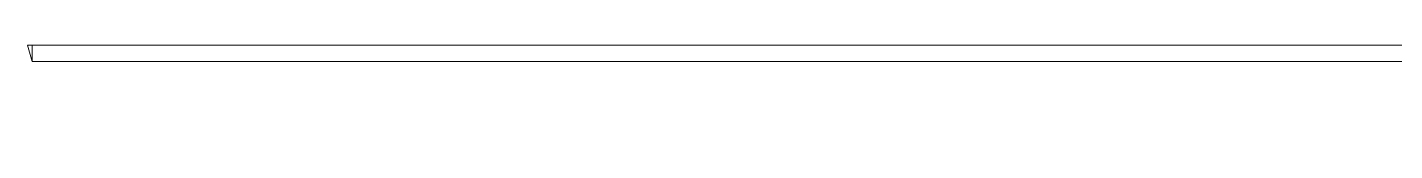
# Model space of a CAD drawing. Header units: millimetres. Extents: x 0 to 418, y -44 to 411.
# Drawn here: x 215.849628 to 215.850595, y 135.249804 to 135.249866 of the extents above; entities that cross this region are included whole.
import ezdxf
from ezdxf.enums import TextEntityAlignment as Align

# ---------------------------------------------------------------- set-up
doc = ezdxf.new("R2010")
doc.units = ezdxf.units.MM
doc.layers.add('DETAILS', color=7, linetype='Continuous', lineweight=5, true_color=0x2f373d)
doc.layers.add('MARKING', color=7, linetype='Continuous', lineweight=5, true_color=0x2f373d)
doc.layers.add('PARAMETERS', color=7, linetype='Continuous', plot=False)
doc.styles.add('BLOCK_ARIAL', font='arial.ttf')

# ---------------------------------------------------------------- blocks, each defined once
blk = doc.blocks.new('DA_3P_103_5')
at = {"layer": 'DETAILS', "color": 250, "linetype": 'ByBlock', "lineweight": 5, "true_color": 0x2f373d}
for p, q in [((53.84963116, 0.24985417), (53.84962774, 0.2498658)), ((53.84962774, 0.2498658), (61.34962774, 0.24981872)), ((53.84963116, 0.24985417), (53.84963116, 0.2498658)), ((53.84963116, 0.24985417), (61.34962985, 0.24980381))]:
    blk.add_line(p, q, dxfattribs=at)
at = {"layer": 'MARKING', "color": 250, "true_color": 0x2f373d, "style": 'BLOCK_ARIAL'}
for tag, p, height in [('IDN_MA', (71, 73), 2.2), ('CURVE', (2, 68.6), 3), ('IN_A', (4.5, 68.6), 3), ('LEAK_TYPE', (71, 65.8), 2.2), ('UE_V', (2, 66.1), 1.4)]:
    blk.add_attdef(tag, p, '', height=height, dxfattribs=at)
blk.add_attdef('ICN_A', text='', height=1.8, dxfattribs=at).set_placement((7.25, 57.3), align=Align.MIDDLE_CENTER)
at = {"layer": 'PARAMETERS', "color": 250, "true_color": 0x2f373d, "style": 'BLOCK_ARIAL', "flags": 1}
for tag in ['STANDARD', 'DESCRIPTION', 'POLES', 'FREQ_HZ', 'HEIGHT_MM', 'RELEASE_TYPE', 'ICS_KA', 'WIDTH_MM', 'UIMP_KV', 'DEPTH_MM', 'ID', 'IP']:
    blk.add_attdef(tag, (2, 20), '', height=0.4, dxfattribs=at)

msp = doc.modelspace()

# ---------------------------------------------------------------- block references
msp.add_blockref('DA_3P_103_5', (162, 135))

doc.saveas('drawing.dxf')
